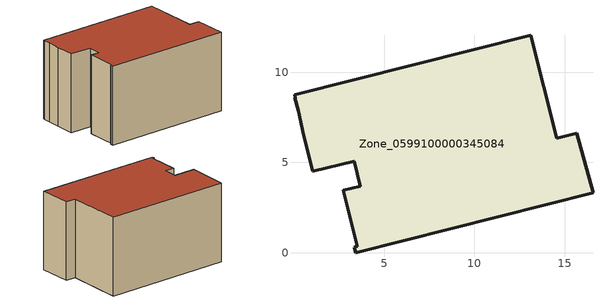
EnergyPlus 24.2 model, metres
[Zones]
Zone_0599100000345084
 floor ground (C_G): 3.34,5.07 1.06,4.5 0.56,6.49 0.25,7.88 0.04,8.58 0.09,8.59 0.05,8.74 13.13,12.04 14.57,6.34 15.68,6.62 16.57,3.31 3.43,0 3.35,0.31 3.51,0.35 2.73,3.46 3.68,3.69 z0
 wall outside (C_F): 3.68,3.69 2.73,3.46 3.51,0.35 3.35,0.31 3.43,0 16.57,3.31 15.68,6.62 14.57,6.34 13.13,12.04 0.05,8.74 0.09,8.59 0.04,8.58 0.25,7.88 0.56,6.49 1.06,4.5 3.34,5.07 3.68,3.69 z0:8.3
 roof outside (C_R): 1.06,4.5 3.34,5.07 3.68,3.69 2.73,3.46 3.51,0.35 3.35,0.31 3.43,0 16.57,3.31 15.68,6.62 14.57,6.34 13.13,12.04 0.05,8.74 0.09,8.59 0.04,8.58 0.25,7.88 0.56,6.49 z8.3
[BUILDING]
Pand.0599100000345084: North Axis=0; Terrain=City; Loads Convergence Tolerance Value=0.04; Temperature Convergence Tolerance Value=0.4; Solar Distribution=FullExterior; Maximum Number of Warmup Days=25; Minimum Number of Warmup Days=1
[Site:Location]
Rotterdam.The.Hague.AP_ZH_NLD Design_Conditions: Latitude=51.96; Longitude=4.45; Time Zone=1; Elevation=-4.5
[SITE:GROUNDTEMPERATURE:BUILDINGSURFACE]
18, 18, 18, 18, 18, 18, 18, 18, 18, 18, 18, 18
[MATERIAL] Thermal Absorptance=0.9; Solar Absorptance=0.7; Visible Absorptance=0.7
Name | Roughness | Thickness | Conductivity | Density | Specific Heat
G.TC.1992-2005 | MediumSmooth | 0.15 | 0.06 | 540 | 1210
F.TC.1992-2005 | Rough | 0.3 | 0.12 | 1920 | 840
R.TC.1992-2005 | MediumRough | 0.2 | 0.08 | 1500 | 1000
[CONSTRUCTION]
C_G: G.TC.1992-2005
C_F: F.TC.1992-2005
C_R: R.TC.1992-2005
[ZONE]
Zone_0599100000345084: Type=1; Multiplier=1; Ceiling Height=Autocalculate; Volume=Autocalculate; Floor Area=autocalculate; Part of Total Floor Area=Yes
[ZONEINFILTRATION:DESIGNFLOWRATE]
Infil_Zone_0599100000345084: Zone or ZoneList or Space or SpaceList=Zone_0599100000345084; Schedule=AlwaysOn; Design Flow Rate Calculation Method=Flow/Area; Flow Rate per Floor Area=0.0015; Constant Term Coefficient=1; Temperature Term Coefficient=0; Velocity Term Coefficient=0; Velocity Squared Term Coefficient=0
[HVACTEMPLATE:ZONE:IDEALLOADSAIRSYSTEM]
Zone_0599100000345084: Maximum Heating Supply Air Temperature=50; Minimum Cooling Supply Air Temperature=13; Maximum Heating Supply Air Humidity Ratio=0.0156; Minimum Cooling Supply Air Humidity Ratio=0.0077; Heating Limit=NoLimit; Cooling Limit=NoLimit; Dehumidification Control Type=ConstantSensibleHeatRatio; Cooling Sensible Heat Ratio=0.7; Dehumidification Setpoint=60; Humidification Control Type=None; Humidification Setpoint=30; Outdoor Air Method=None; Outdoor Air Flow Rate per Person=0.00944; Outdoor Air Flow Rate per Zone Floor Area=0; Outdoor Air Flow Rate per Zone=0; Demand Controlled Ventilation Type=None; Outdoor Air Economizer Type=NoEconomizer; Heat Recovery Type=None; Sensible Heat Recovery Effectiveness=0.7; Latent Heat Recovery Effectiveness=0.65
[ZONECONTROL:THERMOSTAT]
ThermostatControl_Zone_0599100000345084: Zone or ZoneList=Zone_0599100000345084; Control Type Schedule=DualSetpointControlType; Control 1=Thermostat_Zone_0599100000345084; Temperature Difference Between Cutout And Setpoint=0
[THERMOSTATSETPOINT:DUALSETPOINT]
Thermostat_Zone_0599100000345084: Heating Setpoint Temperature Schedule=HeatingSetpoint_Zone_0599100000345084; Cooling Setpoint Temperature Schedule=CoolingSetpoint_Zone_0599100000345084
[SCHEDULE:COMPACT]
HeatingSetpoint_Zone_0599100000345084: Through: 12/31, For: AllDays, Until: 24:00, 21
CoolingSetpoint_Zone_0599100000345084: Through: 12/31, For: AllDays, Until: 24:00, 24
DualSetpointControlType: Through: 12/31, For: AllDays, Until: 24:00, 4
AlwaysOn: Through: 12/31, For: AllDays, Until: 24:00, 1
